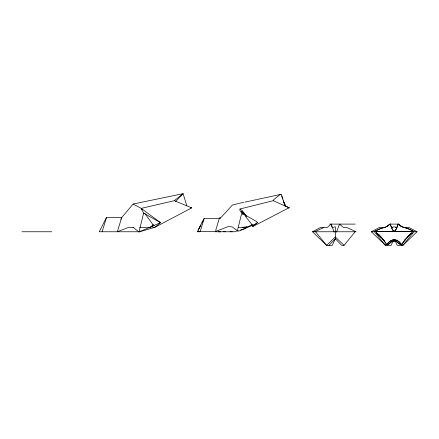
<?xml version="1.0" encoding="UTF-8"?>
<svg xmlns="http://www.w3.org/2000/svg" width="439" height="439" viewBox="0 0 439 439"><rect width="100%" height="100%" fill="white"/><g stroke="black" fill="none" stroke-linecap="round" stroke-linejoin="round"><path stroke-width="0.66" d="M387.011 244.814C388.641 241.313 393.531 237.922 397.279 240.556C399.007 240.995 404.171 247.3 399.139 243.661C396.499 240.128 391.879 240.128 389.239 243.661C387.961 245.198 386.161 245.352 385.716 242.811C383.066 239.03 380.009 235.485 376.322 232.681M220.812 218.446L219.901 217.974L217.53 218.446L204.212 218.446L198.23 229.981L197.687 231.759L199.849 231.759L200.261 231.315L215.818 231.38L215.862 229.811L219.132 218.951L219.901 217.974L221.629 216.828L232.363 205.095L238.125 203.575M288.231 207.867L289.306 207.867L273.234 200.689L240.007 208.98L239.826 210.116L242.103 214.002L243.832 214.309L256.519 221.475L257.43 222.661L255.937 223.83L239.787 230.793L237.916 231.073L232.116 226.853L228.198 226.601L215.818 231.38M198.005 231.315L198.121 230.651M204.212 218.446L200.261 231.315M120.796 219.335L121.707 217.563L133.094 204.031L141.237 208.377L143.624 213.118L139.004 231.951L133.044 227.314M102.122 231.759L106.479 217.563L121.707 217.563L117.345 231.759L128.731 227.314L133.5 227.314M273.234 200.689L273.513 199.811L280.109 194.548L281.07 194.334L281.75 195.448L284.999 206.094M336.493 232.11L339.501 224.109L343.457 227.457L346.761 227.457L356.084 231.759L312.475 231.759L326.583 245.33L332.274 245.33L335.336 238.706M401.323 226.617L398.157 223.989C396.96 226.398 396.598 229.8 394.189 231.309C391.78 229.8 391.418 226.398 390.222 223.989L387.055 226.617M199.339 228.428L200.919 224.938M393.355 240.512L391.133 245.33L385.442 245.33L371.328 231.759L379.494 227.457L385.409 227.457M198.549 229.542L200.047 226.436M386.315 243.475L385.442 245.33L374.39 231.759L371.328 231.759M106.479 217.563L99.236 231.759L139.136 231.759L141.034 231.018M201.858 222.886L203.306 220.224M401.367 244.814L405.438 239.134L410.262 234.124M242.103 214.002L241.143 215.472L237.675 229.597L237.916 231.073M402.865 242.954L405.449 239.365L404.231 241L408.704 235.897L407.162 237.334L412.067 232.796L410.476 234.272M332.032 227.632L335.336 226.804L335.336 238.8L341.69 245.33L344.083 245.33L355.135 231.759M139.629 227.314L150.528 227.314L153.359 224.389M175.556 201.474L183.112 193.67L186.855 205.935M328.976 245.33L335.336 238.8M402.969 227.457L408.885 227.457L417.05 231.759L402.936 245.33L397.246 245.33L395.023 240.512M408.627 235.639L412.067 232.67M334.178 232.11L331.165 224.109L327.209 227.457L320.64 227.457L312.475 231.759M389.525 224.527L386.172 226.908L380.037 228.818L374.341 231.589L414.037 231.589L408.341 228.818L402.206 226.908L398.157 223.989M390.222 223.989L386.358 226.76L380.212 228.675L374.483 231.386L413.895 231.386L408.166 228.675L401.564 226.524M410.432 234.311L408.731 235.677L412.199 232.884M142.038 209.491L141.237 208.377L174.321 200.683L183.112 193.67L133.094 204.031M257.43 222.661L252.524 226.211L252.985 226.469L289.169 207.642M237.428 230.722L234.81 231.759L215.231 231.759M252.321 224.488L248.441 226.557L245.972 227.177M150.528 227.314L154.16 225.399M174.321 200.683L191.755 207.867L154.835 227.314L139.004 231.951L160.537 222.672L141.237 208.377M314.582 231.759L323.905 227.457M245.171 228.472L240.605 229.915M394.189 231.551L395.753 230.168L398.354 224.109L390.024 224.109L392.625 230.168L393.668 231.38L394.189 231.309M199.13 231.759L199.504 231.649M391.55 227.462L394.189 226.804L396.829 227.462M238.734 203.444L243.645 202.384M244.869 202.121L250.395 200.936M251.004 200.804L256.53 199.613M257.139 199.482L262.665 198.296M263.274 198.165L281.07 194.334M246.932 226.875L242.081 227.314M394.189 240.94C391.187 241.066 389.58 244.166 386.929 245.039C387.626 242.35 391.297 240.018 394.189 239.743C397.081 240.018 400.752 242.35 401.449 245.039C398.799 244.166 397.191 241.066 394.189 240.94L394.189 239.447M230.096 231.759L232.215 231.649M190.526 207.867L191.755 207.867M329.513 224.109L355.189 224.109M152.794 227.314L154.835 227.314L160.537 222.672L143.624 213.118M238.262 227.314L245.582 227.314M391.484 227.457L392.834 227.457M395.544 227.457L396.9 227.457M197.643 231.315L199.547 231.315M21.95 231.759L51.791 231.759M417.05 231.759L413.993 231.759L402.936 245.33L402.064 243.475M220.751 231.759L218.375 231.748L220.373 231.759M223.226 231.649L225.383 231.759M198.126 231.649L198.412 231.759M285.323 206.017L288.149 207.307M401.279 226.392L398.853 224.527M376.179 232.884L379.647 235.677L377.946 234.311M240.007 208.98L242.169 210.572L246.658 216.509M245.143 214.907L242.783 212.975L244.742 214.605M378.061 234.08L379.751 235.639M377.902 234.272L376.311 232.796L381.217 237.334L379.675 235.897L384.147 241L382.929 239.365L385.513 242.954M344.083 245.33L335.336 237.016L326.583 245.33L315.531 231.759M241.73 211.636L243.535 213.711L241.379 211.192L243.135 213.409M244.885 215.631L251.893 224.51M144.837 213.392L153.639 225.641M286.074 206.314L283.287 200.908M281.608 196.107L282.831 198.993M284.993 205.65L283.912 202.544M331.165 224.109L331.862 226.711M252.644 224.823L252.985 226.469"/></g></svg>
